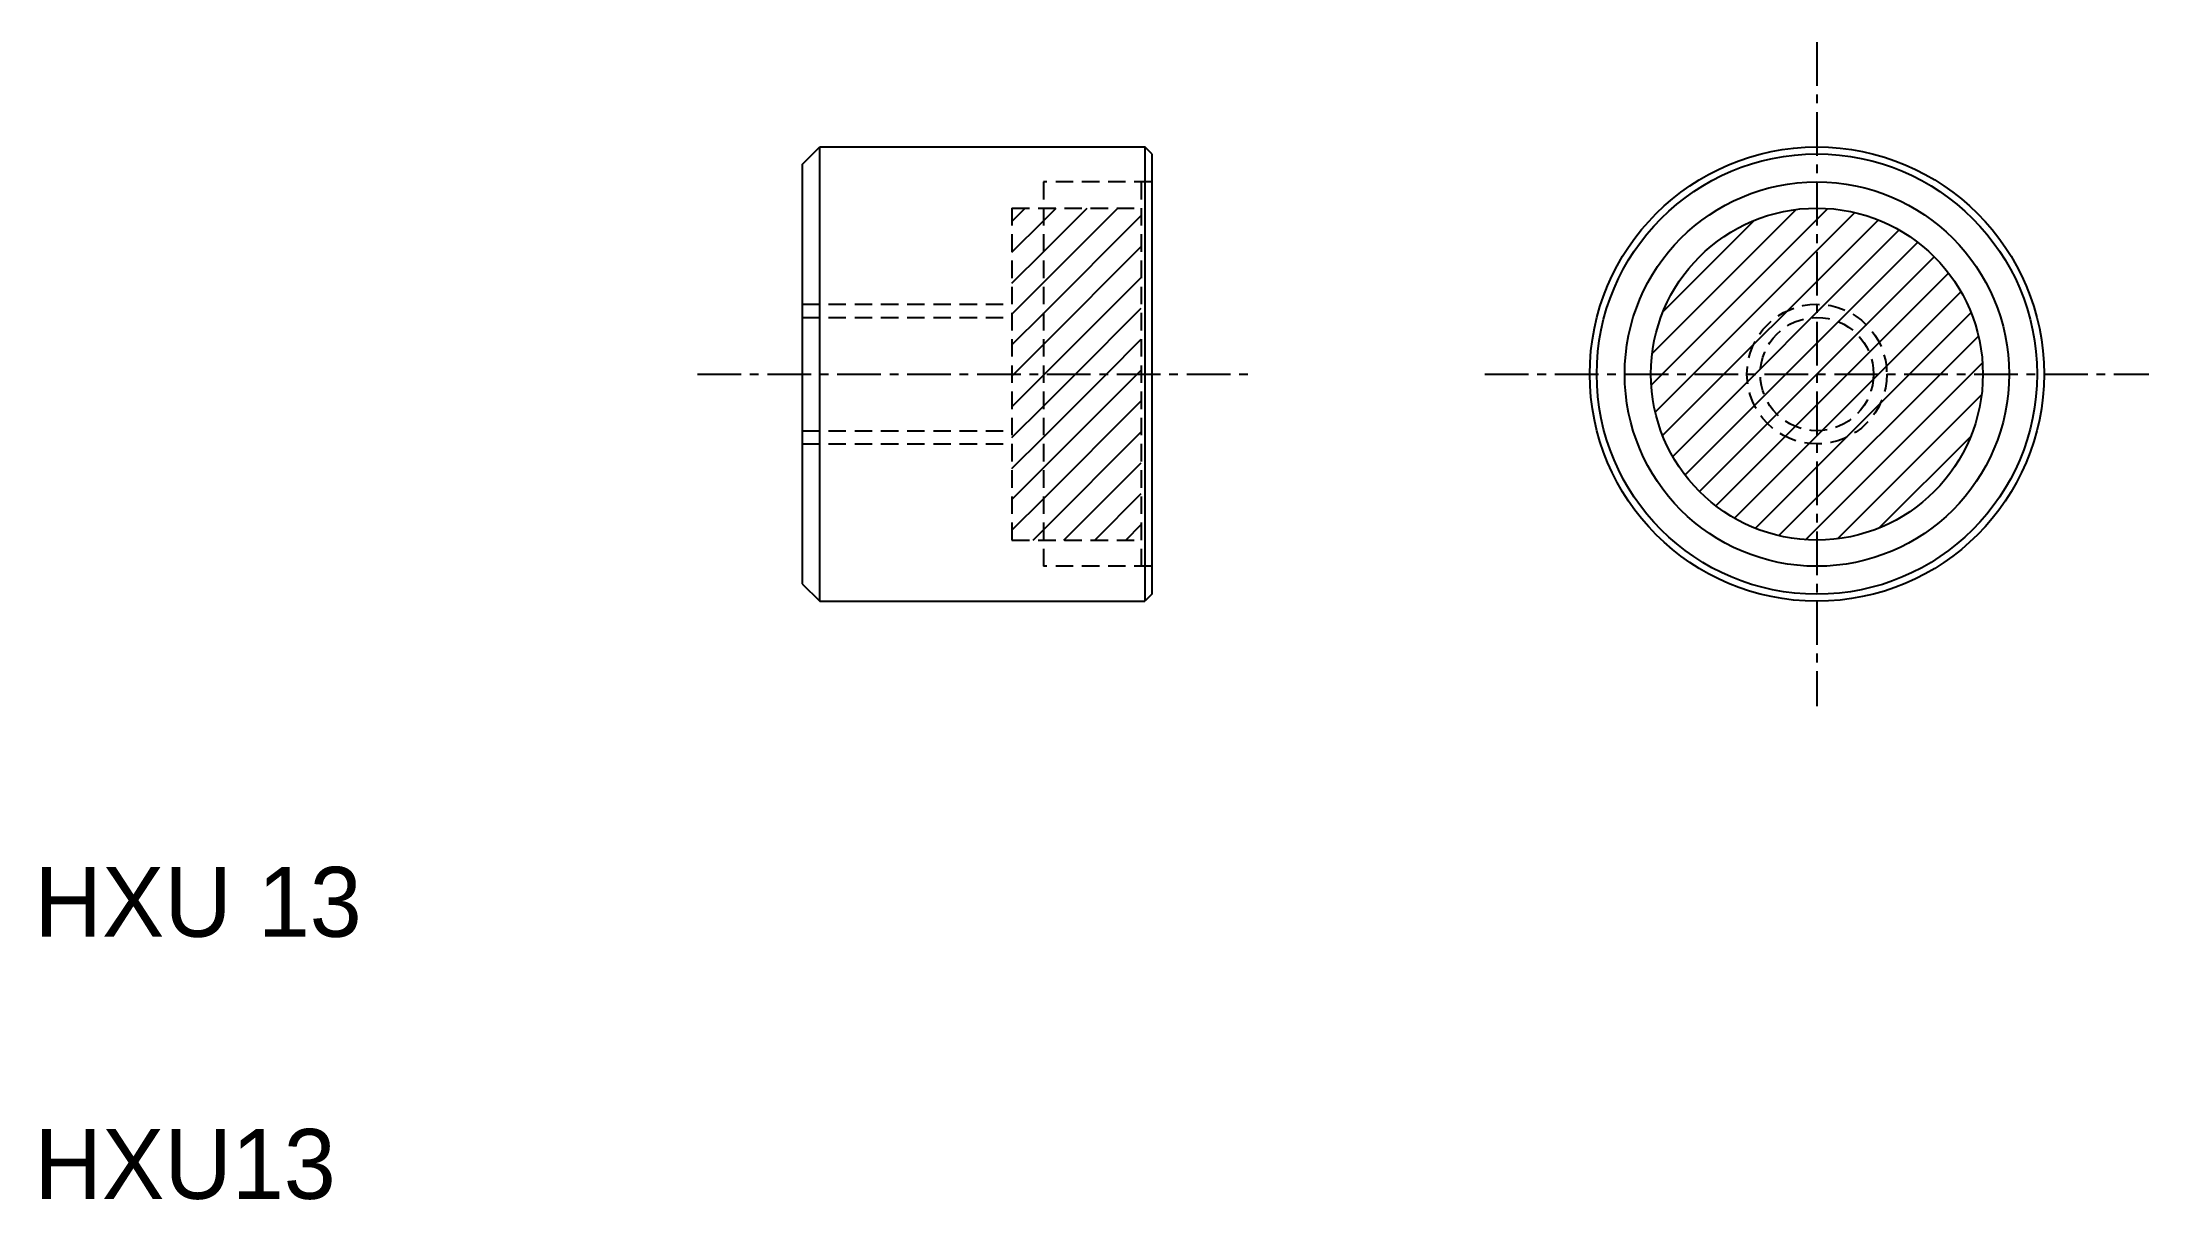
# Model space of a CAD drawing. Extents: x 5.2 to 65.5, y 5 to 38.1.
import ezdxf

# ---------------------------------------------------------------- set-up
doc = ezdxf.new("R2010")
doc.units = 0
doc.linetypes.add('CENTER', pattern=[2, 1.25, -0.25, 0.25, -0.25])
doc.linetypes.add('DASHED', pattern=[0.75, 0.5, -0.25])
doc.layers.get('0').update_dxf_attribs({"linetype": 'CONTINUOUS'})
doc.layers.add('CENTER', color=1, linetype='CENTER')

# ---------------------------------------------------------------- blocks, each defined once
blk = doc.blocks.new('*X12')
at = {"color": 0, "linetype": 'CONTINUOUS'}
for p, q in [((51.264, 28.283), (56.322, 33.341)), ((51.291, 29.194), (55.412, 33.315)), ((51.38, 27.515), (57.091, 33.226)), ((51.591, 26.843), (57.763, 33.014)), ((51.603, 30.39), (54.216, 33.003)), ((51.879, 26.246), (58.359, 32.727)), ((52.232, 25.715), (58.891, 32.374)), ((52.644, 25.244), (59.362, 31.961)), ((53.115, 24.831), (59.775, 31.49)), ((53.646, 24.478), (60.127, 30.959)), ((54.243, 24.19), (60.415, 30.363)), ((54.914, 23.979), (60.627, 29.691)), ((55.683, 23.863), (60.743, 28.923)), ((56.592, 23.889), (60.717, 28.013)), ((57.787, 24.199), (60.406, 26.819))]:
    blk.add_line(p, q, dxfattribs=at)
blk = doc.blocks.new('*X13')
at = {"color": 0, "linetype": 'CONTINUOUS'}
for p, q in [((32.972, 32.972), (33.352, 33.352)), ((33.872, 31.22), (36.004, 33.352)), ((33.872, 32.104), (35.12, 33.352)), ((33.872, 32.988), (34.236, 33.352)), ((32.972, 32.088), (33.872, 32.988)), ((33.872, 30.337), (36.672, 33.137)), ((32.972, 31.204), (33.872, 32.104)), ((33.872, 29.453), (36.672, 32.253)), ((33.905, 28.602), (36.672, 31.369)), ((32.972, 30.32), (33.872, 31.22)), ((32.972, 29.437), (33.872, 30.337)), ((34.789, 28.602), (36.672, 30.485)), ((35.673, 28.602), (36.672, 29.601)), ((33.021, 28.602), (33.872, 29.453)), ((32.972, 28.553), (33.021, 28.602)), ((32.972, 27.669), (33.872, 28.569)), ((33.872, 25.917), (36.557, 28.602)), ((33.872, 26.801), (35.673, 28.602)), ((33.872, 27.685), (34.789, 28.602)), ((33.872, 28.569), (33.905, 28.602)), ((36.557, 28.602), (36.672, 28.717)), ((33.872, 25.033), (36.672, 27.833)), ((32.972, 26.785), (33.872, 27.685)), ((32.972, 25.901), (33.872, 26.801)), ((33.872, 24.149), (36.672, 26.949)), ((34.459, 23.852), (36.672, 26.065)), ((32.972, 25.017), (33.872, 25.917)), ((32.972, 24.133), (33.872, 25.033)), ((35.342, 23.852), (36.672, 25.182)), ((33.575, 23.852), (33.872, 24.149)), ((36.226, 23.852), (36.672, 24.298))]:
    blk.add_line(p, q, dxfattribs=at)

msp = doc.modelspace()

# ---------------------------------------------------------------- linework, layer by layer
at = {"color": 7, "linetype": 'CONTINUOUS'}
for p, q in [((26.972, 34.602), (27.472, 35.102)), ((27.472, 22.102), (27.472, 35.102)), ((27.472, 35.102), (36.772, 35.102)), ((36.972, 34.902), (36.772, 35.102)), ((36.772, 35.102), (36.772, 22.102)), ((26.972, 34.602), (26.972, 22.602)), ((36.972, 34.902), (36.972, 22.302)), ((26.972, 22.602), (27.472, 22.102)), ((27.472, 22.102), (36.772, 22.102)), ((36.972, 22.302), (36.772, 22.102))]:
    msp.add_line(p, q, dxfattribs=at)
at = {"color": 3, "linetype": 'DASHED'}
for p, q in [((33.872, 34.102), (33.872, 23.102)), ((36.972, 34.102), (33.872, 34.102)), ((36.672, 34.102), (36.672, 23.102)), ((32.972, 33.352), (32.972, 23.852)), ((32.972, 33.352), (36.672, 33.352)), ((36.972, 31.852), (36.972, 31.852)), ((26.972, 30.602), (32.972, 30.602)), ((26.972, 30.223), (32.972, 30.223)), ((36.972, 28.602), (36.972, 28.602)), ((26.972, 26.981), (32.972, 26.981)), ((26.972, 26.602), (32.972, 26.602)), ((32.972, 23.852), (36.672, 23.852)), ((36.972, 23.102), (33.872, 23.102))]:
    msp.add_line(p, q, dxfattribs=at)
at = {"color": 7, "linetype": 'CONTINUOUS'}
for radius in [6.5, 6.3, 5.5, 4.75]:
    msp.add_circle((56.004, 28.602), radius, dxfattribs=at)
at = {"color": 3, "linetype": 'DASHED'}
for radius in [2, 1.621]:
    msp.add_circle((56.004, 28.602), radius, dxfattribs=at)
at = {"layer": 'CENTER', "color": 1, "linetype": 'CENTER'}
for p, q in [((56.004, 38.102), (56.004, 19.102)), ((23.972, 28.602), (39.972, 28.602)), ((46.504, 28.602), (65.504, 28.602))]:
    msp.add_line(p, q, dxfattribs=at)

# ---------------------------------------------------------------- block references
at = {"color": 3, "linetype": 'CONTINUOUS'}
for name in ['*X13', '*X12']:
    msp.add_blockref(name, (0, 0), dxfattribs=at)

# ---------------------------------------------------------------- texts
at = {"color": 7, "linetype": 'CONTINUOUS'}
for s, p in [('HXU 13', (5, 12.5)), ('HXU13', (5, 5))]:
    msp.add_text(s, height=2, dxfattribs=at).set_placement(p)

doc.saveas('drawing.dxf')
